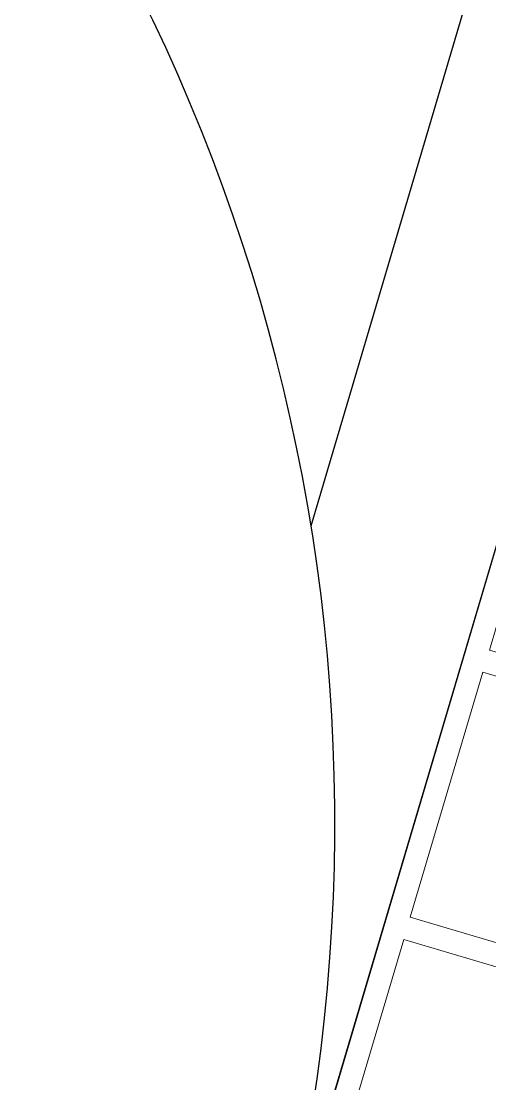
# Model space of a CAD drawing. Header units: millimetres. Extents: x 62878 to 70819, y -67946 to -61850.
# Drawn here: x 67501.05 to 67511.14, y -67138.4 to -67115.52 of the extents above; entities that cross this region are included whole.
import ezdxf

# ---------------------------------------------------------------- set-up
doc = ezdxf.new("R2010")
doc.units = ezdxf.units.MM
for name, color, linetype, lineweight in [('BAP', 41, 'Continuous', 30), ('Dog_dos_yeni', 63, 'Continuous', 5), ('DOGRAMA', 171, 'Continuous', 0), ('DUV.ALÇ.-yeni', 20, 'Continuous', 25)]:
    doc.layers.add(name, color=color, linetype=linetype, lineweight=lineweight)

msp = doc.modelspace()

# ---------------------------------------------------------------- linework, layer by layer
msp.add_lwpolyline([(68896.02066502631, -63031.43519410248), (69030.25944186504, -63071.18378898385), (69185.2789618937, -62547.65255934227), (68892.99857577804, -62461.10726346668, 1.044367817173394), (68063.1984222013, -62298.72991434322, 0.2043746373996395), (63106.96025407397, -62494.78258919505, 0.3539527355379972), (62932.93996584662, -62997.825353625), (63753.18486962488, -65779.59786478638), (64154.95366467919, -67142.15251756221), (65336.72250243354, -66792.62198400985), (65336.69978150922, -66829.11190277508), (65270.53542169294, -66829.0707046726, 0.6267890062731037), (65270.19918370779, -67369.07059999109), (65531.84452784718, -67369.23351688065, 0.9262424964682344), (66130.08755876668, -67369.60602071379), (66391.73290290477, -67369.76893760463, 0.6267427171847498), (66392.06914089088, -66829.76904228561), (66326.14716633759, -66829.72799510749), (66326.16988726193, -66793.2380763422), (67506.155742504, -67144.12829054108), (68467.02457055586, -63899.0863823687), (68625.20366853199, -63946.03714330423), (68896.02440533682, -63031.42256234252)], format="xyb")
at = {"layer": 'BAP'}
msp.add_lwpolyline([(67429.45000916257, -67121.4071969177), (67506.15571105201, -67144.12828122443, 1)], format="xyb", close=True, dxfattribs=at)
at = {"layer": 'Dog_dos_yeni'}
msp.add_lwpolyline([(67507.31563968482, -67140.18689165454), (67512.14225477731, -67123.88646875364), (67512.62167898056, -67124.02842802087), (67511.13110667212, -67129.06238215214), (67520.24016652865, -67131.75960823323), (67520.09820726213, -67132.23903243626), (67510.9891474047, -67129.54180635518), (67509.427595463, -67134.81547258765), (67518.53665531953, -67137.51269866871), (67518.3946960521, -67137.99212287177), (67509.28563619558, -67135.29489679069), (67507.79506388807, -67140.32885092174), (67507.31563968482, -67140.18689165454)], close=True, dxfattribs=at)
at = {"layer": 'DOGRAMA', "lineweight": -2}
msp.add_lwpolyline([(66522.14423307081, -66852.65293908927), (67506.15571104952, -67144.12828122707), (68892.83019807414, -62461.05740621478)], dxfattribs=at)
at = {"layer": 'DUV.ALÇ.-yeni', "ltscale": 5}
msp.add_line((67507.29110285608, -67126.38951218447), (67658.91259537684, -66614.26059042536), dxfattribs=at)

doc.saveas('drawing.dxf')
